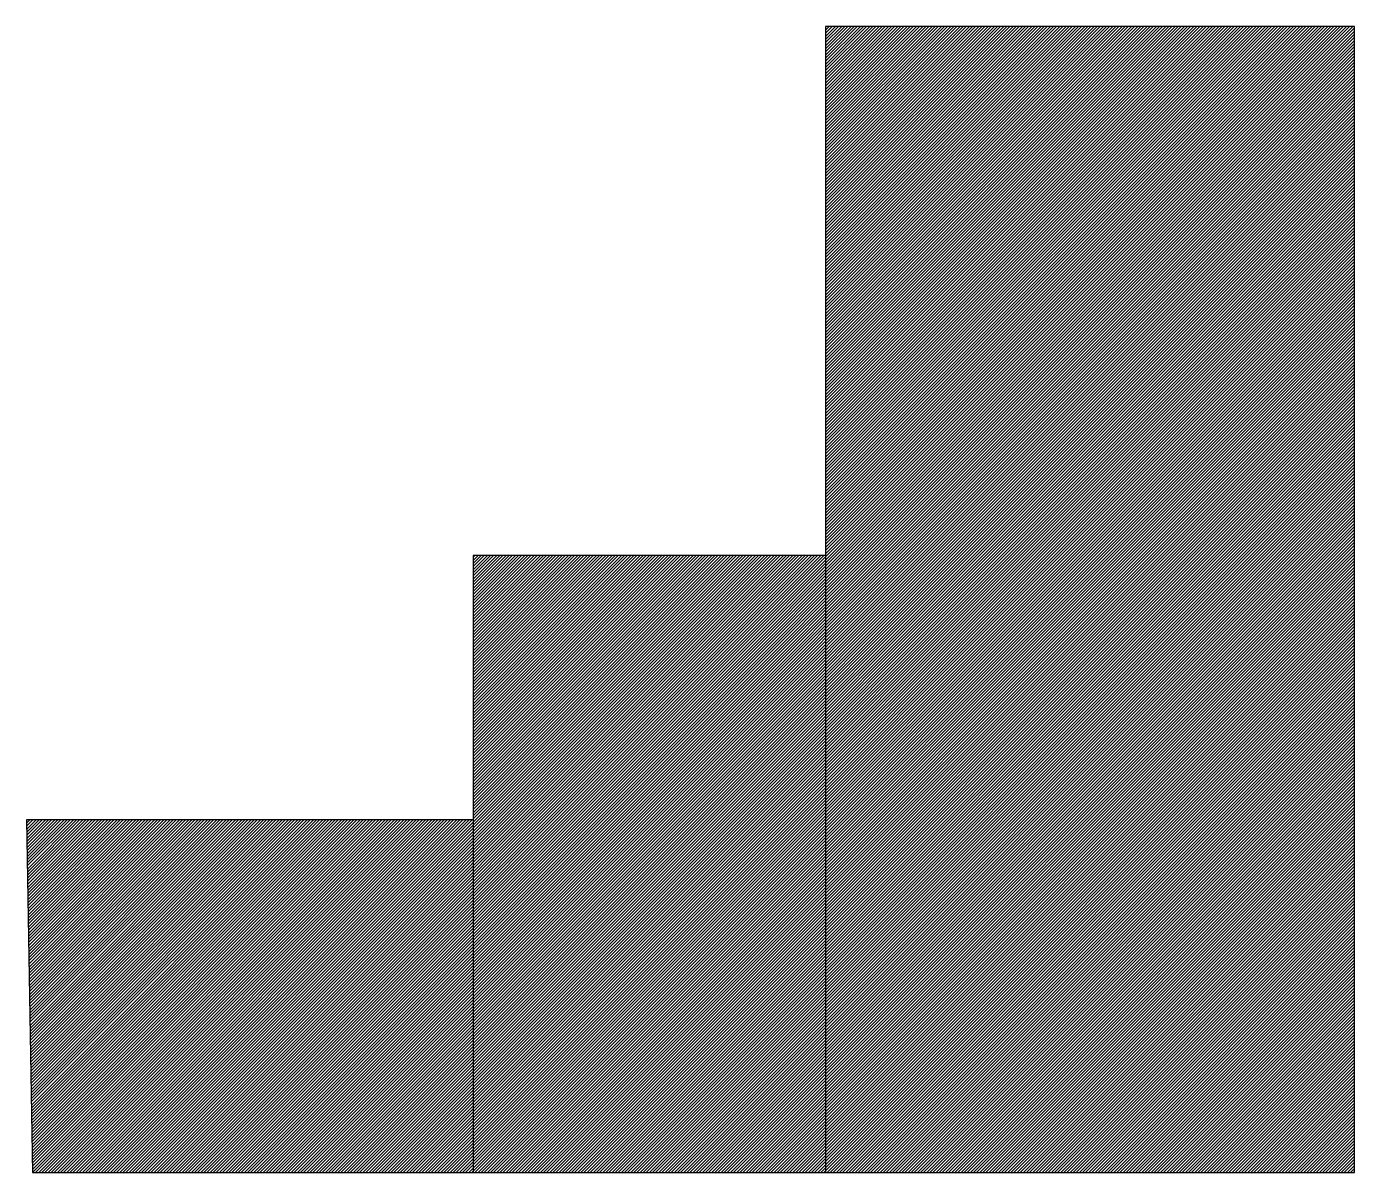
# Model space of a CAD drawing. Header units: inches. Extents: x 16.2 to 91.5, y 5.2 to 70.2.
import ezdxf

# ---------------------------------------------------------------- set-up
doc = ezdxf.new("R2010")
doc.units = ezdxf.units.IN
doc.header["$MEASUREMENT"] = 0

msp = doc.modelspace()

# ---------------------------------------------------------------- hatches: boundary and pattern name
at = {"true_color": 0x991b1e}
h = msp.add_hatch(dxfattribs=at)
h.set_pattern_fill('ANSI31', color=244)
h.set_pattern_definition([(45, (-83.65455, 1e-14), (-0.08838835, 0.08838835), [])])
h.paths.add_polyline_path([(91.491, 70.217), (61.491, 70.217), (61.491, 50.217), (61.491, 40.217), (61.491, 5.217), (91.491, 5.217)])
h.paths.add_polyline_path([(61.491, 40.217), (41.491, 40.217), (41.491, 25.217), (41.491, 5.217), (61.491, 5.217)])
h.paths.add_polyline_path([(41.491, 25.217), (16.155, 25.217), (16.491, 5.217), (41.491, 5.217)])

# ---------------------------------------------------------------- linework, layer by layer
at = {"color": 32, "true_color": 0xcd6928}
for p, q in [((61.491, 40.217), (61.491, 5.217)), ((41.491, 25.217), (41.491, 5.217))]:
    msp.add_line(p, q, dxfattribs=at)
msp.add_line((16.491, 5.314), (16.491, 5.217))
at = {"color": 1}
msp.add_lwpolyline([(91.491, 5.217), (91.491, 5.217), (91.491, 70.217), (61.491, 70.217), (61.491, 50.217), (61.491, 50.217), (61.491, 40.217), (41.491, 40.217), (41.491, 25.217), (16.155, 25.217), (16.491, 5.217)], close=True, dxfattribs=at)

doc.saveas('drawing.dxf')
